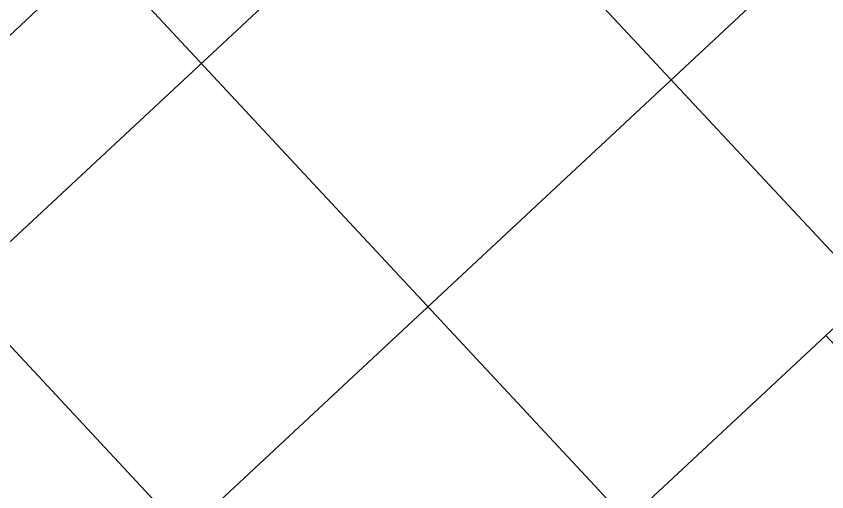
# Model space of a CAD drawing. Header units: millimetres. Extents: x -71377 to 516042, y -145869 to 441446.
# Drawn here: x 281602 to 283065, y 174236 to 175094 of the extents above; entities that cross this region are included whole.
import ezdxf

# ---------------------------------------------------------------- set-up
doc = ezdxf.new("R2010")
doc.units = ezdxf.units.MM
doc.header["$LTSCALE"] = 1000
for name, color, linetype, lineweight in [('06', 6, 'Continuous', 5), ('A-fnsh', 5, 'Continuous', 5), ('A-hat', 251, 'Continuous', 5), ('AA_점형블럭', 8, 'Continuous', 5), ('조경라인_dwg', 8, 'Continuous', 5)]:
    doc.layers.add(name, color=color, linetype=linetype, lineweight=lineweight)

# ---------------------------------------------------------------- blocks, each defined once
blk = doc.blocks.new('점자블럭_원형_개수_ - 점자블럭_원형_개수_-V142-지반층 배치도')
at = {"layer": 'AA_점형블럭'}
blk.add_line((900, 0), (1200, 0), dxfattribs=at)
blk = doc.blocks.new('조경라인_dwg_A$Cb8b4522a-7862174-지반층 배치도')
at = {"layer": '06'}
blk.add_line((209910.8, 78953.5), (212979.8, 75662.5), dxfattribs=at)
blk = doc.blocks.new('조경라인_dwg-6847807-지반층 배치도')
blk.add_blockref('조경라인_dwg_A$Cb8b4522a-7862174-지반층 배치도', (73152.3, 95564.2))

msp = doc.modelspace()

# ---------------------------------------------------------------- hatches: boundary and pattern name
at = {"layer": 'A-hat'}
h = msp.add_hatch(dxfattribs=at)
h.set_pattern_fill('FP_43', color=256, scale=1000, style=0, pattern_type=2)
h.set_pattern_definition([(223, (282872.77, 177522.6), (409.2, -438.81), []), (313, (282872.77, 177522.6), (438.81, 409.2), [])])
h.paths.add_polyline_path([(280452.7, 174434), (280392.6, 174498.5), (280392.6, 174434)])
h.paths.add_polyline_path([(281456.5, 173293.1), (282268.3, 174050.1), (282404.7, 173903.8), (283721.2, 175131.4), (283584.8, 175277.7), (284506.3, 176137), (283483.3, 177234.1), (283337, 177097.7), (283132.4, 177317.1), (283100.2, 177287.1), (283291.9, 177081.5), (283255.3, 177047.4), (283063.7, 177253), (280297.7, 174673.6), (280489.3, 174468.1), (280452.7, 174434), (280392.6, 174434), (281437.4, 173313.6)])
h.paths.add_polyline_path([(280773.4, 174296.9), (280568.8, 174516.3), (283201.7, 176971.5), (283406.3, 176752.1), (280810.8, 174331.7)])
h.paths.add_polyline_path([(280392.6, 174434), (280392.6, 174498.5), (280261.1, 174639.5), (280228.9, 174609.5), (280282.9, 174551.6)])

# ---------------------------------------------------------------- linework, layer by layer
at = {"layer": 'A-fnsh'}
msp.add_line((282404.7, 173903.8), (283721.2, 175131.4), dxfattribs=at)

# ---------------------------------------------------------------- block references
at = {"layer": 'AA_점형블럭', "rotation": 43.00000124847565}
msp.add_blockref('점자블럭_원형_개수_ - 점자블럭_원형_개수_-V142-지반층 배치도', (280773.4, 174296.9), dxfattribs=at)
at = {"layer": '조경라인_dwg', "rotation": 8.537736462515947e-07}
msp.add_blockref('조경라인_dwg-6847807-지반층 배치도', (0, 0), dxfattribs=at)

doc.saveas('drawing.dxf')
